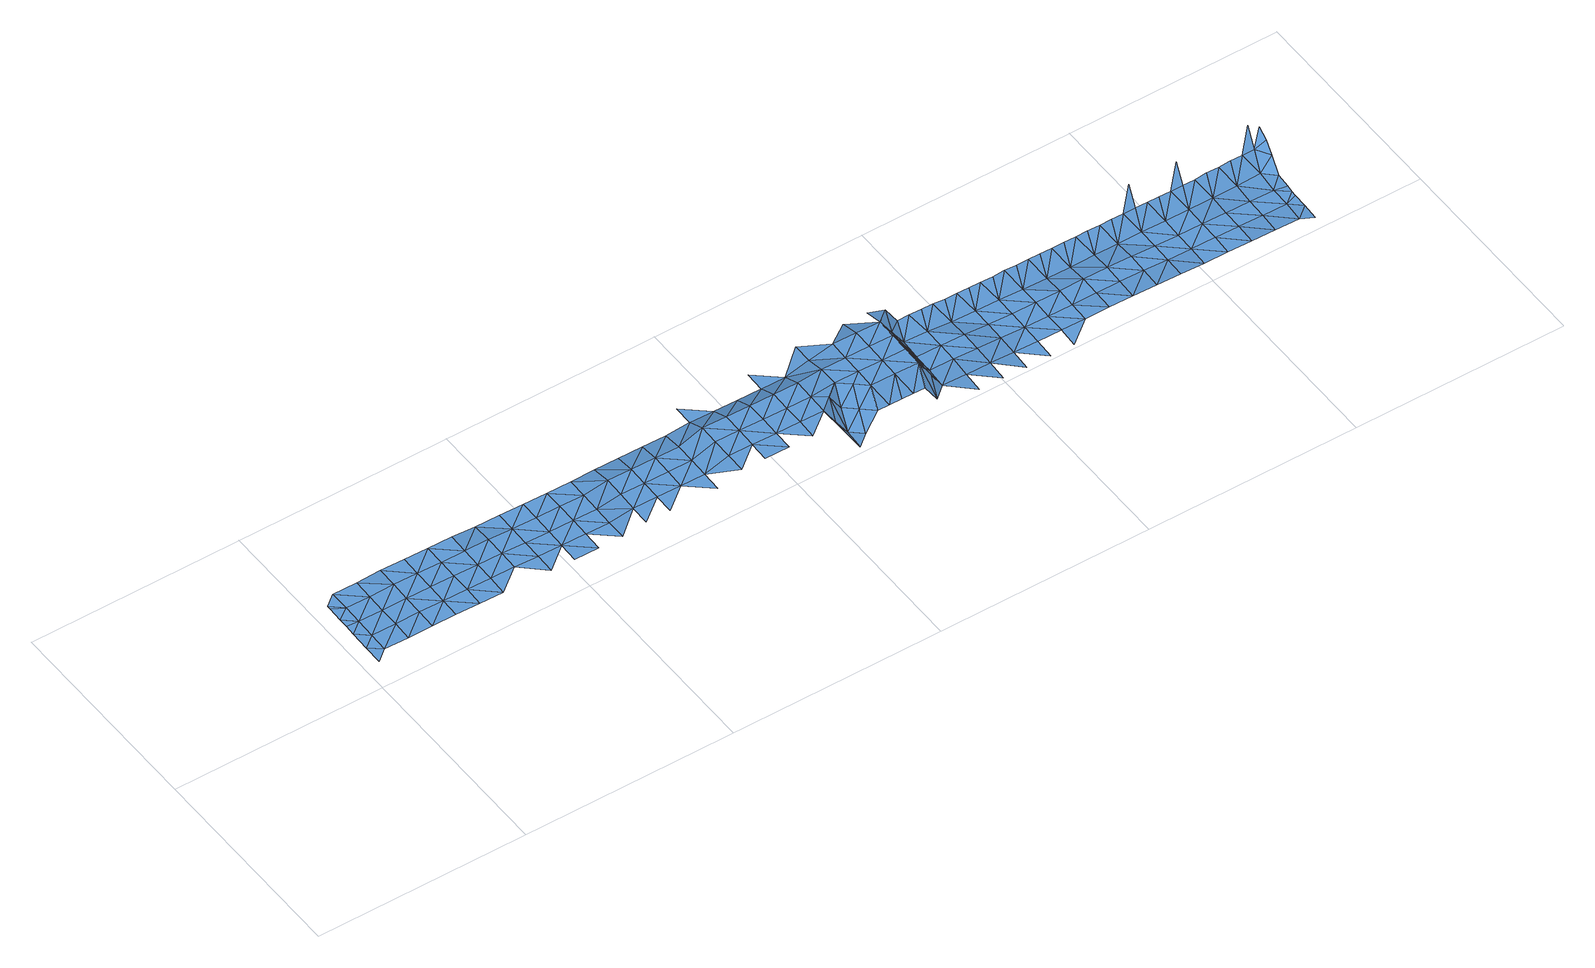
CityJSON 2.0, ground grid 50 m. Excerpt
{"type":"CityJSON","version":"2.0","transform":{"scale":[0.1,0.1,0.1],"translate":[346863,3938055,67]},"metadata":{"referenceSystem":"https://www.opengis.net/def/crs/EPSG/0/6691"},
"CityObjects":{
"waterbody1":{"type":"WaterBody","attributes":{"name":"7","class":"1140","function":"1","WaterBodyRiverFloodingRiskAttribute.description":"4","WaterBodyRiverFloodingRiskAttribute.rankOrg":"4","WaterBodyRiverFloodingRiskAttribute.adminType":"2","WaterBodyRiverFloodingRiskAttribute.scale":"L2"},"geometry":[{"type":"MultiSurface","lod":"1","boundaries":[[[0,1,2]],[[3,4,2]],[[1,3,2]],[[5,6,4]],[[3,5,4]],[[7,6,5]],[[5,8,7]],[[9,8,10]],[[9,7,8]],[[8,11,10]],[[3,1,12]],[[3,13,5]],[[1,14,12]],[[3,12,13]],[[8,5,15]],[[15,5,13]],[[11,8,15]],[[16,11,15]],[[12,14,17]],[[17,14,18]],[[17,19,12]],[[13,12,19]],[[15,13,20]],[[16,15,20]],[[21,17,18]],[[13,19,20]],[[16,20,22]],[[21,18,23]],[[19,17,21]],[[24,20,19]],[[25,24,19]],[[24,22,20]],[[19,21,25]],[[26,21,23]],[[24,27,22]],[[26,28,21]],[[21,29,25]],[[30,24,25]],[[29,21,28]],[[25,29,30]],[[27,24,31]],[[28,26,32]],[[24,30,31]],[[32,33,28]],[[28,34,29]],[[29,34,30]],[[34,28,33]],[[35,31,30]],[[35,30,34]],[[35,36,31]],[[33,32,37]],[[34,33,38]],[[33,37,38]],[[39,36,35]],[[35,34,40]],[[34,38,40]],[[41,38,37]],[[39,35,40]],[[41,37,42]],[[43,39,40]],[[38,41,44]],[[40,38,43]],[[43,38,44]],[[42,45,41]],[[45,44,41]],[[46,39,43]],[[47,43,44]],[[47,44,45]],[[47,48,43]],[[48,49,43]],[[50,51,45]],[[46,43,49]],[[45,52,47]],[[53,45,51]],[[54,48,47]],[[52,45,53]],[[55,49,48]],[[47,52,54]],[[48,54,55]],[[52,53,56]],[[53,57,56]],[[56,58,52]],[[52,59,54]],[[58,59,52]],[[54,59,55]],[[56,57,60]],[[55,59,61]],[[58,56,60]],[[62,59,58]],[[63,58,60]],[[61,59,62]],[[58,63,62]],[[64,65,60]],[[62,66,61]],[[60,67,63]],[[65,67,60]],[[63,68,62]],[[67,68,63]],[[68,66,62]],[[68,69,66]],[[65,70,71]],[[67,65,71]],[[72,67,71]],[[73,69,68]],[[68,67,74]],[[74,67,72]],[[68,74,73]],[[71,75,72]],[[76,71,77]],[[72,75,74]],[[75,71,76]],[[74,78,73]],[[79,78,74]],[[74,75,79]],[[80,81,76]],[[76,82,75]],[[81,82,76]],[[75,83,79]],[[75,82,83]],[[78,79,84]],[[84,79,83]],[[81,80,85]],[[81,86,82]],[[82,86,83]],[[81,85,86]],[[87,88,85]],[[83,86,89]],[[84,83,90]],[[90,83,89]],[[91,84,90]],[[85,92,86]],[[88,92,85]],[[86,93,89]],[[94,86,92]],[[89,95,90]],[[93,86,94]],[[95,89,93]],[[92,96,97]],[[94,92,98]],[[98,99,94]],[[92,97,98]],[[93,94,99]],[[93,100,95]],[[99,100,93]],[[97,96,101]],[[97,102,98]],[[101,102,97]],[[103,99,98]],[[102,103,98]],[[104,105,100]],[[100,99,104]],[[106,107,101]],[[104,99,103]],[[101,108,106]],[[102,101,107]],[[109,103,102]],[[109,104,103]],[[102,107,110]],[[111,110,107]],[[109,102,110]],[[111,112,110]],[[104,109,113]],[[114,115,116]],[[117,104,113]],[[112,118,110]],[[110,118,109]],[[116,119,112]],[[120,113,109]],[[116,115,119]],[[119,118,112]],[[115,121,119]],[[120,109,118]],[[117,113,122]],[[119,123,118]],[[113,120,122]],[[124,123,119]],[[119,121,124]],[[118,123,120]],[[121,125,124]],[[120,126,122]],[[125,127,124]],[[128,120,123]],[[126,120,128]],[[126,129,122]],[[124,130,123]],[[124,127,130]],[[123,131,128]],[[127,132,130]],[[123,130,133]],[[132,134,130]],[[131,135,128]],[[123,133,131]],[[126,128,135]],[[136,137,130]],[[130,137,133]],[[136,130,134]],[[129,126,135]],[[138,131,133]],[[139,138,133]],[[139,133,137]],[[140,135,131]],[[141,140,131]],[[141,131,138]],[[142,143,135]],[[144,142,135]],[[144,135,140]],[[145,146,147]],[[148,149,150]],[[151,152,153]],[[154,155,152]]]}]},
"waterbody2":{"type":"WaterBody","attributes":{"name":"7","class":"1140","function":"1","WaterBodyRiverFloodingRiskAttribute.description":"4","WaterBodyRiverFloodingRiskAttribute.rankOrg":"1","WaterBodyRiverFloodingRiskAttribute.adminType":"2","WaterBodyRiverFloodingRiskAttribute.scale":"L2"},"geometry":[{"type":"MultiSurface","lod":"1","boundaries":[[[106,108,156]],[[108,157,156]],[[107,106,156]],[[111,107,156]],[[157,114,156]],[[116,111,156]],[[156,114,116]],[[116,112,111]],[[136,158,137]],[[136,134,158]],[[159,138,139]],[[159,137,158]],[[139,137,159]],[[160,140,141]],[[160,138,159]],[[141,138,160]],[[158,161,159]],[[162,142,144]],[[163,140,160]],[[144,140,163]],[[164,160,159]],[[158,165,166]],[[162,144,163]],[[161,158,166]],[[164,163,160]],[[162,163,167]],[[159,161,164]],[[166,168,161]],[[167,163,169]],[[163,164,169]],[[161,170,164]],[[166,171,168]],[[172,167,169]],[[164,173,169]],[[161,168,170]],[[170,173,164]],[[172,169,174]],[[175,174,169]],[[173,175,169]],[[168,176,170]],[[170,176,173]],[[168,177,178]],[[179,174,175]],[[168,178,176]],[[173,180,175]],[[181,179,175]],[[180,173,176]],[[175,182,181]],[[182,175,180]],[[178,183,184]],[[176,178,185]],[[186,181,182]],[[180,176,185]],[[178,184,185]],[[185,187,180]],[[182,188,186]],[[182,180,187]],[[189,185,184]],[[182,190,188]],[[182,187,190]],[[191,187,185]],[[189,192,185]],[[193,188,190]],[[192,191,185]],[[191,190,187]],[[194,193,190]],[[195,196,189]],[[189,196,192]],[[197,190,191]],[[194,190,197]],[[198,194,197]],[[199,197,191]],[[192,196,200]],[[191,192,199]],[[197,201,198]],[[192,200,199]],[[196,202,200]],[[201,197,203]],[[197,199,203]],[[200,204,199]],[[205,201,203]],[[204,203,199]],[[200,202,206]],[[204,200,206]],[[205,203,207]],[[202,208,206]],[[209,203,204]],[[207,203,209]],[[210,204,206]],[[211,207,209]],[[210,206,208]],[[212,211,209]],[[209,204,213]],[[213,204,210]],[[213,214,209]],[[212,209,214]],[[208,215,210]],[[215,213,210]],[[216,212,214]],[[208,217,215]],[[218,214,213]],[[216,214,219]],[[213,215,220]],[[214,218,219]],[[213,220,218]],[[217,221,215]],[[221,220,215]],[[222,219,218]],[[223,218,220]],[[217,224,221]],[[222,218,146]],[[223,220,221]],[[225,218,223]],[[146,218,225]],[[221,224,226]],[[147,146,225]],[[223,221,227]],[[228,225,223]],[[221,226,227]],[[147,225,229]],[[228,223,227]],[[225,230,229]],[[230,225,228]],[[227,226,231]],[[232,229,230]],[[233,227,231]],[[234,230,228]],[[228,227,235]],[[149,232,230]],[[235,227,233]],[[234,228,235]],[[231,236,233]],[[149,230,234]],[[237,235,233]],[[150,149,234]],[[237,233,236]],[[238,234,235]],[[239,150,234]],[[240,235,237]],[[238,235,240]],[[234,238,239]],[[236,241,237]],[[241,242,237]],[[243,239,238]],[[240,237,242]],[[240,244,238]],[[242,244,240]],[[238,245,243]],[[238,246,245]],[[241,247,242]],[[238,244,246]],[[248,245,246]],[[244,242,249]],[[244,250,246]],[[242,247,249]],[[151,248,246]],[[244,249,250]],[[247,251,249]],[[246,252,151]],[[251,247,253]],[[252,246,250]],[[254,250,249]],[[255,254,249]],[[255,249,251]],[[152,151,252]],[[256,257,250]],[[250,257,252]],[[256,250,254]],[[258,152,252]],[[258,252,257]],[[154,152,258]]]}]}
},
"vertices":[
[1,12,68],[29,35,68],[1,58,68],[30,81,68],[2,105,68],[31,127,68],[3,129,68],[3,151,68],[32,173,68],[4,188,68],[4,197,68],[32,220,67],[87,80,68],[87,126,68],[86,34,68],[88,172,68],[89,219,67],[143,79,70],[143,33,70],[144,125,70],[145,171,70],[200,78,70],[146,218,70],[199,32,70],[202,170,70],[201,124,70],[256,31,70],[202,217,70],[257,77,70],[257,123,70],[258,169,70],[259,216,70],[312,30,70],[313,76,70],[314,122,70],[315,168,70],[316,215,70],[370,75,70],[371,121,70],[372,214,67],[371,168,70],[427,74,68],[426,28,68],[428,167,68],[427,120,68],[483,73,68],[429,213,67],[484,119,68],[485,166,68],[486,212,67],[482,27,68],[539,26,68],[541,118,68],[540,72,68],[541,165,68],[542,211,67],[596,71,68],[596,25,68],[597,117,68],[598,164,68],[653,70,78],[599,210,67],[655,163,78],[654,116,78],[652,24,78],[710,69,78],[655,209,70],[710,115,78],[711,162,78],[712,208,70],[709,23,78],[766,68,78],[767,114,78],[769,207,70],[768,161,78],[824,114,78],[823,67,78],[822,21,78],[825,206,70],[825,160,78],[879,20,99],[880,66,99],[880,113,99],[881,159,99],[882,205,76],[936,65,99],[937,112,99],[935,19,99],[992,18,99],[938,158,99],[939,204,76],[883,251,76],[993,64,99],[994,157,99],[994,111,99],[995,203,76],[1049,17,99],[1050,63,99],[1050,110,99],[1051,156,99],[1052,202,76],[1106,62,99],[1107,109,99],[1108,155,99],[1109,201,76],[1053,248,76],[1134,62,53],[1135,85,103],[1134,39,53],[1164,154,107],[1164,108,107],[1163,85,57],[1192,84,107],[1165,200,93],[1191,38,7],[1219,37,56],[1191,61,57],[1166,246,93],[1220,107,107],[1219,61,107],[1221,153,107],[1247,37,56],[1222,199,107],[1277,106,107],[1276,60,107],[1276,36,57],[1278,198,107],[1304,36,57],[1278,152,107],[1279,244,93],[1333,59,107],[1334,151,107],[1332,35,57],[1334,105,107],[1361,35,9],[1335,197,107],[1361,58,59],[1361,81,59],[1362,127,61],[1362,104,61],[1363,174,61],[1363,151,61],[1364,220,104],[1336,243,93],[1363,197,62],[1959,233,107],[1930,210,59],[1959,210,59],[2072,231,107],[2043,208,59],[2072,208,59],[2213,205,66],[2242,205,66],[2242,228,115],[2270,204,77],[2270,227,95],
[1163,61,8],[1162,15,5],[1389,58,12],[1390,104,15],[1391,150,15],[1447,103,16],[1392,219,59],[1392,196,18],[1448,149,16],[1445,10,8],[1446,57,12],[1420,219,59],[1503,56,12],[1448,195,17],[1503,102,15],[1502,9,9],[1449,218,59],[1504,148,15],[1477,218,59],[1505,194,12],[1560,101,12],[1558,8,8],[1559,55,10],[1505,217,56],[1561,147,12],[1534,217,56],[1562,193,11],[1615,7,8],[1616,54,10],[1617,100,10],[1562,216,56],[1618,146,10],[1590,216,56],[1673,53,10],[1618,192,11],[1674,145,10],[1673,99,10],[1619,215,56],[1647,215,58],[1672,7,8],[1729,52,10],[1675,191,9],[1675,214,57],[1731,144,11],[1730,98,11],[1704,214,57],[1786,51,11],[1732,190,8],[1787,143,13],[1732,214,57],[1787,97,13],[1760,213,57],[1842,50,11],[1788,189,8],[1843,96,14],[1789,213,57],[1817,212,58],[1844,142,14],[1845,188,10],[1900,95,13],[1845,212,58],[1899,49,10],[1901,188,10],[1874,211,58],[1901,141,13],[1957,94,11],[1902,211,59],[1957,140,11],[1956,48,9],[1958,187,11],[2012,47,8],[2013,93,10],[2014,139,10],[1987,209,59],[2015,186,11],[2069,46,8],[2015,209,59],[2070,92,10],[2071,185,12],[2071,138,10],[2126,45,8],[2126,91,10],[2128,184,13],[2100,207,60],[2127,137,10],[2182,44,7],[2183,90,10],[2128,207,64],[2184,136,10],[2157,206,64],[2185,183,14],[2239,43,7],[2185,206,65],[2240,89,10],[2241,135,10],[2268,66,9],[2241,182,18],[2267,28,7],[2268,112,10],[2268,99,10],[2269,127,12],[2269,158,16],[2270,185,51]
]}
